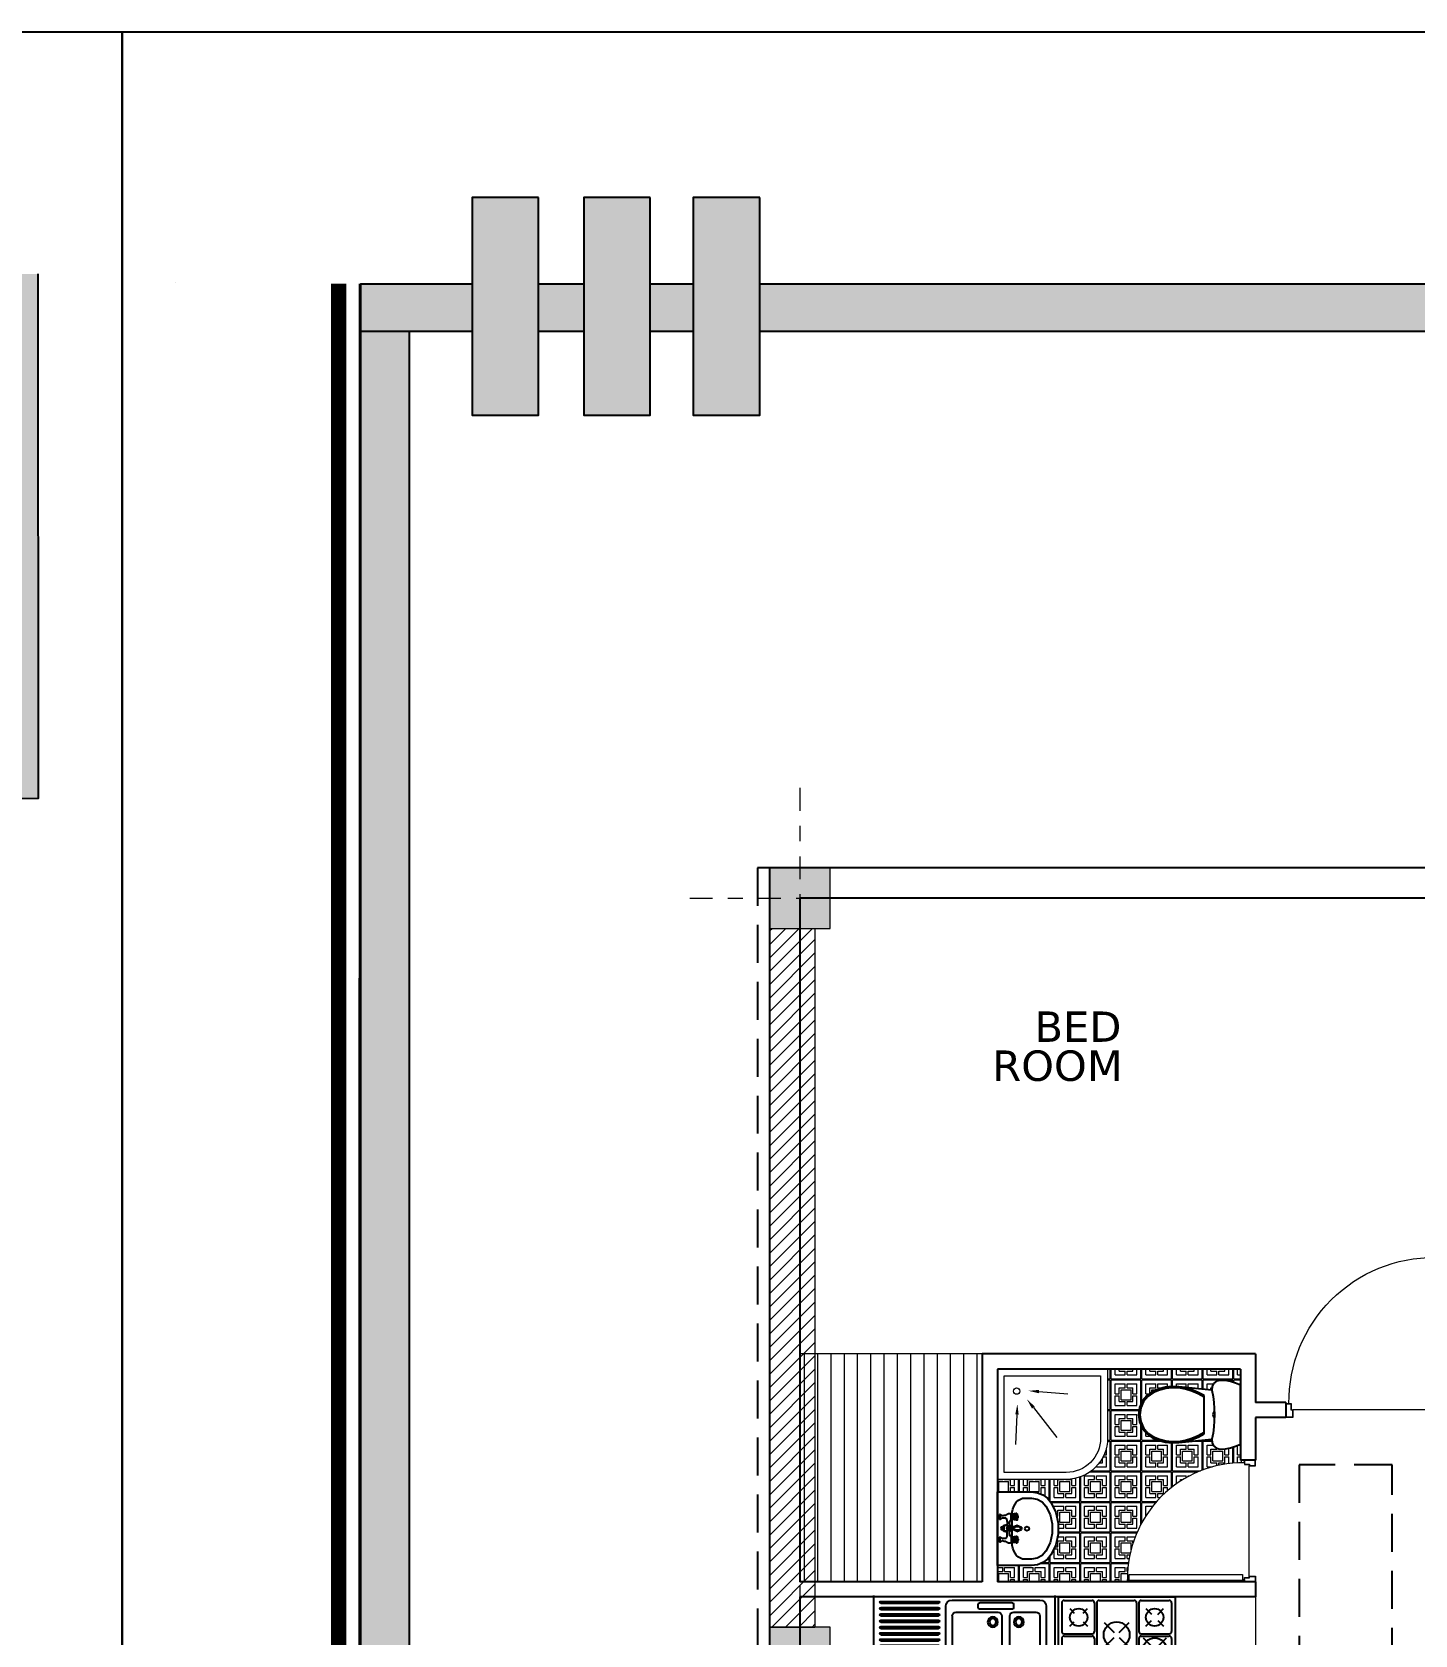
# Model space of a CAD drawing. Header units: inches. Extents: x 70 to 1974, y -315 to 363.
# Drawn here: x 130.43 to 139.54, y -37.55 to -26.99 of the extents above; entities that cross this region are included whole.
import ezdxf

# ---------------------------------------------------------------- set-up
doc = ezdxf.new("R2010")
doc.units = ezdxf.units.IN
doc.header["$MEASUREMENT"] = 0
doc.linetypes.add('DASHDOT', pattern=[1, 0.5, -0.25, 0, -0.25])
doc.linetypes.add('HIDDEN', pattern=[0.375, 0.25, -0.125])
for name, color, linetype, lineweight in [('1', 19, 'Continuous', 5), ('3', 244, 'Continuous', 20), ('hidden line', 252, 'Continuous', 5), ('LAYER1', 8, 'Continuous', 9)]:
    doc.layers.add(name, color=color, linetype=linetype, lineweight=lineweight)
for name, color, linetype in [('7', 7, 'Continuous'), ('fer', 8, 'Continuous'), ('fernesher  01', 8, 'Continuous'), ('Fur', 1, 'Continuous'), ('HID', 5, 'HIDDEN')]:
    doc.layers.add(name, color=color, linetype=linetype)
doc.layers.add('AX', color=7, linetype='Continuous', lineweight=18, true_color=0xb7ad8f)
doc.layers.add('moble', color=7, linetype='Continuous', lineweight=5, true_color=0x32414e)
doc.styles.add('STYLE7', font='verdana.ttf')

# ---------------------------------------------------------------- blocks, each defined once
blk = doc.blocks.new('k1')
at = {"true_color": 0x636466}
h = blk.add_hatch(color=251, dxfattribs=at)
h.dxf.hatch_style = 1
h.paths.add_polyline_path([(-452.922, -162.255), (-456.715, -162.263), (-456.715, -162.263), (-456.784, -162.263), (-457.687, -162.265), (-457.686, -165.719), (-452.921, -165.708)])
h.paths.add_polyline_path([(-457.548, -162.403), (-453.06, -162.393), (-453.059, -165.571), (-457.548, -165.58)], flags=16)
h.paths.add_polyline_path([(-457.167, -163.124), (-453.131, -163.124), (-453.131, -164.315), (-457.167, -164.315)], flags=0)
h.paths.add_polyline_path([(-457.214, -165.015), (-453.439, -165.015), (-453.439, -164.564), (-457.214, -164.564)], flags=0)
h = blk.add_hatch(color=251, dxfattribs=at)
h.dxf.hatch_style = 1
h.paths.add_polyline_path([(-479.763, -162.319), (-480.495, -162.319), (-480.495, -162.634), (-479.763, -162.634)])
h.paths.add_polyline_path([(-479.027, -162.319), (-479.326, -162.319), (-479.326, -162.634), (-479.027, -162.634)])
h.paths.add_polyline_path([(-478.307, -162.319), (-478.59, -162.319), (-478.59, -162.634), (-478.307, -162.634)])
h = blk.add_hatch(color=251, dxfattribs=at)
h.dxf.hatch_style = 1
h.paths.add_polyline_path([(-480.494, -162.334), (-480.494, -163.026), (-480.494, -198.947), (-480.18, -198.947), (-480.18, -162.334)])
h = blk.add_hatch(color=251, dxfattribs=at)
h.dxf.hatch_style = 1
h.paths.add_polyline_path([(-462.468, -162.319), (-463.16, -162.319), (-477.869, -162.319), (-477.869, -162.634), (-462.468, -162.633)])
at = {"layer": '3'}
h = blk.add_hatch(color=256, dxfattribs=at)
h.dxf.hatch_style = 1
h.paths.add_polyline_path([(-479.326, -161.751), (-479.763, -161.751), (-479.763, -163.185), (-479.326, -163.185)])
h.paths.add_polyline_path([(-478.59, -161.751), (-479.027, -161.751), (-479.027, -163.185), (-478.59, -163.185)])
h.paths.add_polyline_path([(-477.869, -161.751), (-478.307, -161.751), (-478.307, -163.185), (-477.869, -163.185)])
for p, q in [((-481.719, -162.312), (-481.719, -162.312)), ((-480.178, -162.634), (-480.178, -198.949))]:
    blk.add_line(p, q)
for points in [[(-452.366, -202.667), (-482.066, -202.667), (-482.066, -160.662), (-452.366, -160.662)], [(-482.066, -160.662), (-452.366, -160.662), (-452.366, -202.667), (-482.066, -202.667)], [(-479.326, -161.751), (-479.763, -161.751), (-479.763, -163.185), (-479.326, -163.185)], [(-478.59, -161.751), (-479.027, -161.751), (-479.027, -163.185), (-478.59, -163.185)], [(-477.869, -161.751), (-478.307, -161.751), (-478.307, -163.185), (-477.869, -163.185)]]:
    blk.add_lwpolyline(points, close=True)
at = {"color": 7}
blk.add_lwpolyline([(-452.922, -162.255), (-452.921, -165.708), (-454.066, -165.711)], dxfattribs=at)
for points in [[(-479.763, -162.634), (-480.495, -162.634), (-480.495, -162.319), (-479.763, -162.319)], [(-480.178, -162.634), (-480.178, -198.949), (-480.495, -198.949), (-480.495, -162.319), (-480.178, -162.319)], [(-479.326, -162.319), (-479.027, -162.319)], [(-478.59, -162.319), (-478.307, -162.319)], [(-477.869, -162.319), (-462.606, -162.319)], [(-479.027, -162.634), (-479.326, -162.634)], [(-478.307, -162.634), (-478.59, -162.634)], [(-462.557, -162.634), (-477.869, -162.634)]]:
    blk.add_lwpolyline(points)
at = {"layer": '3'}
blk.add_line((-480.669, -162.319), (-480.669, -162.922), dxfattribs=at)
at = {"layer": '3', "const_width": 0.1}
for points in [[(-480.641, -192.137), (-480.641, -162.319)], [(-480.641, -198.946), (-480.641, -162.319)]]:
    blk.add_lwpolyline(points, dxfattribs=at)
at = {"layer": '7', "lineweight": 30}
blk.add_line((-480.506, -198.946), (-480.503, -162.319), dxfattribs=at)
blk = doc.blocks.new('DR100K')
at = {"color": 0}
blk.add_line((-0.046, -0.052), (-0.954, -0.052), dxfattribs=at)
at = {"color": 0, "linetype": 'Continuous'}
for p, q in [((-0.019, -0.107), (-0.019, -0.092)), ((-0.019, -0.092), (-0.011, -0.092)), ((-0.011, -0.092), (-0.011, -0.573)), ((-0.059, -0.573), (-0.059, -0.107)), ((-0.059, -0.107), (-0.02, -0.107)), ((-0.059, -1.039), (-0.059, -0.573)), ((-0.011, -0.573), (-0.011, -1.054)), ((-0.02, -1.039), (-0.059, -1.039)), ((-0.019, -1.054), (-0.019, -1.039)), ((-0.011, -1.054), (-0.019, -1.054))]:
    blk.add_line(p, q, dxfattribs=at)
for points in [[(-0.954, -0.052), (-0.954, 0), (-1, 0), (-1, -0.092), (-0.966, -0.092), (-0.966, -0.052)], [(-0.046, -0.052), (-0.046, 0), (0, 0), (0, -0.092), (-0.034, -0.092), (-0.034, -0.052)], [(-0.956, -0.051), (-0.956, -0.002), (-0.998, -0.002), (-0.998, -0.09), (-0.968, -0.09), (-0.968, -0.051)], [(-0.044, -0.051), (-0.044, -0.002), (-0.002, -0.002), (-0.002, -0.09), (-0.032, -0.09), (-0.032, -0.051)]]:
    blk.add_lwpolyline(points, close=True, dxfattribs=at)
blk.add_arc((-0.029, -0.103), 0.951, 179.3821, 270.6161, dxfattribs=at)
blk = doc.blocks.new('PL_WC_1_UT')
at = {"layer": 'fer', "linetype": 'ByBlock'}
for p, q in [((-0.228, 0.645), (-0.245, 0.608)), ((0.228, 0.645), (-0.228, 0.645)), ((0.245, 0.608), (0.228, 0.645)), ((-0.264, 0.529), (-0.266, 0.488)), ((-0.256, 0.569), (-0.264, 0.529)), ((-0.245, 0.608), (-0.256, 0.569)), ((0.256, 0.569), (0.245, 0.608)), ((0.264, 0.529), (0.256, 0.569)), ((0.266, 0.488), (0.264, 0.529)), ((-0.266, 0.488), (-0.26, 0.46)), ((-0.26, 0.46), (-0.242, 0.438)), ((-0.242, 0.438), (-0.217, 0.426)), ((-0.217, 0.426), (-0.189, 0.425)), ((-0.189, 0.425), (-0.216, 0.168)), ((0.189, 0.425), (0.217, 0.426)), ((0.216, 0.168), (0.189, 0.425)), ((0.217, 0.426), (0.242, 0.438)), ((0.242, 0.438), (0.26, 0.46)), ((0.26, 0.46), (0.266, 0.488)), ((-0.216, 0.168), (-0.218, 0.117)), ((0.218, 0.117), (0.216, 0.168)), ((-0.218, 0.117), (-0.213, 0.066)), ((-0.213, 0.066), (-0.2, 0.016)), ((-0.2, 0.016), (-0.181, -0.032)), ((0.181, -0.032), (0.2, 0.016)), ((0.2, 0.016), (0.213, 0.066)), ((0.213, 0.066), (0.218, 0.117)), ((-0.181, -0.032), (-0.149, -0.078)), ((-0.149, -0.078), (-0.106, -0.113)), ((-0.106, -0.113), (-0.055, -0.136)), ((0.055, -0.136), (0.106, -0.113)), ((0.106, -0.113), (0.149, -0.078)), ((0.149, -0.078), (0.181, -0.032)), ((-0.055, -0.136), (0, -0.144)), ((0, -0.144), (0.055, -0.136))]:
    blk.add_line(p, q, dxfattribs=at)
at = {"layer": 'fer', "color": 0, "linetype": 'ByBlock'}
for p, q in [((-0.189, 0.425), (-0.142, 0.433)), ((-0.142, 0.433), (-0.095, 0.439)), ((-0.095, 0.439), (-0.048, 0.443)), ((-0.048, 0.443), (0, 0.444)), ((-0.024, 0.443), (-0.022, 0.44)), ((-0.022, 0.44), (-0.012, 0.433)), ((-0.012, 0.433), (0, 0.431)), ((-0.003, 0.444), (0, 0.443)), ((0, 0.443), (0.003, 0.444)), ((0, 0.444), (0.048, 0.443)), ((0, 0.431), (0.012, 0.433)), ((0.012, 0.433), (0.022, 0.44)), ((0.022, 0.44), (0.024, 0.443)), ((0.048, 0.443), (0.095, 0.439)), ((0.095, 0.439), (0.142, 0.433)), ((0.142, 0.433), (0.189, 0.425)), ((-0.193, 0.271), (-0.208, 0.22)), ((-0.183, 0.27), (-0.198, 0.219)), ((-0.173, 0.319), (-0.193, 0.271)), ((-0.162, 0.319), (-0.183, 0.27)), ((-0.148, 0.365), (-0.173, 0.319)), ((-0.136, 0.365), (-0.162, 0.319)), ((0.148, 0.365), (-0.148, 0.365)), ((0.162, 0.319), (0.136, 0.365)), ((0.173, 0.319), (0.148, 0.365)), ((0.183, 0.27), (0.162, 0.319)), ((0.193, 0.271), (0.173, 0.319)), ((0.198, 0.219), (0.183, 0.27)), ((0.208, 0.22), (0.193, 0.271)), ((-0.208, 0.22), (-0.216, 0.168)), ((-0.207, 0.167), (-0.209, 0.117)), ((-0.198, 0.219), (-0.207, 0.167)), ((0.207, 0.167), (0.198, 0.219)), ((0.209, 0.117), (0.207, 0.167)), ((0.216, 0.168), (0.208, 0.22)), ((-0.209, 0.117), (-0.203, 0.067)), ((-0.203, 0.067), (-0.191, 0.019)), ((-0.191, 0.019), (-0.172, -0.027)), ((0.172, -0.027), (0.191, 0.019)), ((0.191, 0.019), (0.203, 0.067)), ((0.203, 0.067), (0.209, 0.117)), ((-0.172, -0.027), (-0.142, -0.071)), ((-0.142, -0.071), (-0.101, -0.105)), ((-0.101, -0.105), (-0.053, -0.127)), ((0.053, -0.127), (0.101, -0.105)), ((0.101, -0.105), (0.142, -0.071)), ((0.142, -0.071), (0.172, -0.027)), ((-0.053, -0.127), (0, -0.134)), ((0, -0.134), (0.053, -0.127))]:
    blk.add_line(p, q, dxfattribs=at)
blk = doc.blocks.new('Bath4')
for p, q in [((-0.652, -0.526), (-0.638, -0.336)), ((-0.547, -0.563), (-0.349, -0.408)), ((-0.502, -0.671), (-0.304, -0.68))]:
    blk.add_line(p, q)
for points in [[(-0.074, -0.8), (-0.8, -0.8), (-0.8, -0.074), (-0.346, -0.074, -0.414214), (-0.074, -0.346)], [(-0.12, -0.755), (-0.755, -0.755), (-0.755, -0.12), (-0.346, -0.12, -0.414214), (-0.12, -0.346)]]:
    blk.add_lwpolyline(points, format="xyb", close=True)
blk.add_circle((-0.655, -0.673), 0.0207)
for points in [[(-0.663, -0.526), (-0.641, -0.527), (-0.657, -0.594)], [(-0.554, -0.554), (-0.54, -0.572), (-0.601, -0.605)], [(-0.501, -0.66), (-0.502, -0.682), (-0.57, -0.668)]]:
    blk.add_solid(points)
blk = doc.blocks.new('DASTSHO')
at = {"layer": 'fer', "linetype": 'Continuous'}
h = blk.add_hatch(dxfattribs=at)
h.set_pattern_fill('EMPTY_FILL', color=256, scale=1000000.0, style=0)
h.set_pattern_definition([(0, (1000000, 1000000), (0, 1000000), [1e-05, -1000000])])
h.paths.add_polyline_path([(-0.3, 0), (-0.3, -0.28), (-0.297, -0.312), (-0.289, -0.342), (-0.276, -0.371), (-0.259, -0.398), (-0.237, -0.421), (-0.211, -0.44), (-0.145, -0.473), (-0.074, -0.493), (0, -0.5), (0.074, -0.493), (0.145, -0.473), (0.211, -0.44), (0.237, -0.421), (0.259, -0.398), (0.276, -0.371), (0.289, -0.342), (0.297, -0.312), (0.3, -0.28), (0.3, 0)], flags=0)
at = {"layer": 'fer', "linetype": 'ByBlock'}
for p, q in [((-0.3, 0), (-0.3, -0.28)), ((-0.27, 0), (-0.3, 0)), ((0.27, 0), (-0.27, 0)), ((0.3, 0), (0.27, 0)), ((0.3, -0.28), (0.3, 0)), ((-0.159, -0.127), (-0.181, -0.134)), ((-0.136, -0.122), (-0.159, -0.127)), ((-0.112, -0.12), (-0.136, -0.122)), ((-0.014, -0.12), (-0.112, -0.12)), ((0.112, -0.12), (0.008, -0.12)), ((0.136, -0.122), (0.112, -0.12)), ((0.159, -0.127), (0.136, -0.122)), ((0.181, -0.134), (0.159, -0.127)), ((-0.248, -0.206), (-0.25, -0.224)), ((-0.25, -0.224), (-0.25, -0.28)), ((-0.242, -0.189), (-0.248, -0.206)), ((-0.232, -0.172), (-0.242, -0.189)), ((-0.218, -0.157), (-0.232, -0.172)), ((-0.201, -0.145), (-0.218, -0.157)), ((-0.181, -0.134), (-0.201, -0.145)), ((0.201, -0.145), (0.181, -0.134)), ((0.218, -0.157), (0.201, -0.145)), ((0.232, -0.172), (0.218, -0.157)), ((0.242, -0.189), (0.232, -0.172)), ((0.248, -0.206), (0.242, -0.189)), ((0.25, -0.224), (0.248, -0.206)), ((0.25, -0.28), (0.25, -0.224))]:
    blk.add_line(p, q, dxfattribs=at)
at = {"layer": 'fer'}
for p, q in [((-0.124, -0.104), (-0.118, -0.113)), ((-0.123, -0.153), (-0.118, -0.121)), ((-0.12, -0.153), (-0.116, -0.121)), ((-0.115, -0.121), (-0.119, -0.153)), ((-0.118, -0.121), (-0.118, -0.113)), ((-0.074, -0.113), (-0.118, -0.113)), ((-0.118, -0.153), (-0.114, -0.121)), ((-0.074, -0.121), (-0.118, -0.121)), ((-0.116, -0.018), (-0.076, -0.018)), ((-0.116, -0.023), (-0.116, -0.018)), ((-0.116, -0.023), (-0.076, -0.023)), ((-0.116, -0.023), (-0.106, -0.038)), ((-0.113, -0.121), (-0.116, -0.153)), ((-0.115, -0.153), (-0.112, -0.121)), ((-0.114, -0.153), (-0.11, -0.121)), ((-0.108, -0.153), (-0.106, -0.121)), ((-0.106, -0.047), (-0.106, -0.038)), ((-0.106, -0.153), (-0.104, -0.121)), ((-0.102, -0.121), (-0.103, -0.153)), ((-0.098, -0.153), (-0.098, -0.121)), ((-0.096, -0.164), (-0.096, -0.121)), ((-0.094, -0.153), (-0.094, -0.121)), ((-0.09, -0.121), (-0.089, -0.153)), ((-0.087, -0.153), (-0.088, -0.121)), ((-0.076, -0.023), (-0.086, -0.038)), ((-0.086, -0.071), (-0.086, -0.038)), ((-0.084, -0.153), (-0.086, -0.121)), ((-0.079, -0.153), (-0.082, -0.121)), ((-0.077, -0.153), (-0.08, -0.121)), ((-0.079, -0.121), (-0.076, -0.153)), ((-0.074, -0.153), (-0.078, -0.121)), ((-0.077, -0.121), (-0.073, -0.153)), ((-0.076, -0.023), (-0.076, -0.018)), ((-0.072, -0.153), (-0.076, -0.121)), ((-0.073, -0.111), (-0.074, -0.113)), ((-0.074, -0.121), (-0.074, -0.113)), ((-0.069, -0.153), (-0.074, -0.121)), ((-0.061, -0.104), (-0.066, -0.106)), ((-0.057, -0.079), (-0.023, -0.079)), ((-0.04, -0.099), (-0.018, -0.099)), ((-0.014, -0.118), (-0.026, -0.066)), ((-0.016, -0.054), (0.01, -0.054)), ((-0.012, -0.14), (-0.012, -0.083)), ((0.005, -0.14), (0.005, -0.083)), ((0.008, -0.118), (0.02, -0.066)), ((0.034, -0.099), (0.012, -0.099)), ((0.051, -0.079), (0.017, -0.079)), ((0.055, -0.104), (0.06, -0.106)), ((0.063, -0.153), (0.068, -0.121)), ((0.066, -0.153), (0.07, -0.121)), ((0.067, -0.111), (0.068, -0.113)), ((0.071, -0.121), (0.067, -0.153)), ((0.068, -0.113), (0.112, -0.113)), ((0.068, -0.121), (0.068, -0.113)), ((0.068, -0.121), (0.112, -0.121)), ((0.068, -0.153), (0.072, -0.121)), ((0.073, -0.121), (0.069, -0.153)), ((0.07, -0.023), (0.07, -0.018)), ((0.11, -0.018), (0.07, -0.018)), ((0.07, -0.023), (0.08, -0.038)), ((0.11, -0.023), (0.07, -0.023)), ((0.071, -0.153), (0.074, -0.121)), ((0.072, -0.153), (0.075, -0.121)), ((0.077, -0.153), (0.079, -0.121)), ((0.08, -0.071), (0.08, -0.038)), ((0.08, -0.153), (0.082, -0.121)), ((0.084, -0.121), (0.083, -0.153)), ((0.088, -0.153), (0.088, -0.121)), ((0.09, -0.164), (0.09, -0.121)), ((0.092, -0.153), (0.092, -0.121)), ((0.095, -0.121), (0.096, -0.153)), ((0.099, -0.153), (0.098, -0.121)), ((0.11, -0.023), (0.1, -0.038)), ((0.1, -0.047), (0.1, -0.038)), ((0.102, -0.153), (0.1, -0.121)), ((0.107, -0.153), (0.104, -0.121)), ((0.109, -0.153), (0.105, -0.121)), ((0.106, -0.121), (0.11, -0.153)), ((0.112, -0.153), (0.108, -0.121)), ((0.108, -0.121), (0.113, -0.153)), ((0.11, -0.023), (0.11, -0.018)), ((0.114, -0.153), (0.11, -0.121)), ((0.117, -0.104), (0.112, -0.113)), ((0.112, -0.121), (0.112, -0.113)), ((0.116, -0.153), (0.112, -0.121)), ((-0.123, -0.16), (-0.123, -0.153)), ((-0.123, -0.16), (-0.123, -0.153)), ((-0.12, -0.16), (-0.12, -0.153)), ((-0.119, -0.16), (-0.119, -0.153)), ((-0.073, -0.164), (-0.119, -0.164)), ((-0.118, -0.16), (-0.118, -0.153)), ((-0.116, -0.16), (-0.116, -0.153)), ((-0.115, -0.16), (-0.115, -0.153)), ((-0.114, -0.16), (-0.114, -0.153)), ((-0.108, -0.164), (-0.108, -0.153)), ((-0.106, -0.164), (-0.106, -0.153)), ((-0.105, -0.165), (-0.105, -0.164)), ((-0.103, -0.164), (-0.103, -0.153)), ((-0.091, -0.169), (-0.101, -0.169)), ((-0.098, -0.164), (-0.098, -0.153)), ((-0.098, -0.164), (-0.098, -0.153)), ((-0.094, -0.164), (-0.094, -0.153)), ((-0.089, -0.164), (-0.089, -0.153)), ((-0.087, -0.164), (-0.087, -0.153)), ((-0.087, -0.165), (-0.087, -0.164)), ((-0.084, -0.164), (-0.084, -0.153)), ((-0.079, -0.16), (-0.079, -0.153)), ((-0.077, -0.16), (-0.077, -0.153)), ((-0.076, -0.16), (-0.076, -0.153)), ((-0.074, -0.16), (-0.074, -0.153)), ((-0.073, -0.16), (-0.073, -0.153)), ((-0.072, -0.16), (-0.072, -0.153)), ((-0.069, -0.16), (-0.069, -0.153)), ((-0.069, -0.16), (-0.069, -0.153)), ((-0.028, -0.16), (-0.013, -0.196)), ((-0.013, -0.196), (0.007, -0.196)), ((0.022, -0.16), (0.007, -0.196)), ((0.063, -0.16), (0.063, -0.153)), ((0.063, -0.16), (0.063, -0.153)), ((0.066, -0.16), (0.066, -0.153)), ((0.067, -0.16), (0.067, -0.153)), ((0.067, -0.164), (0.113, -0.164)), ((0.068, -0.16), (0.068, -0.153)), ((0.069, -0.16), (0.069, -0.153)), ((0.071, -0.16), (0.071, -0.153)), ((0.072, -0.16), (0.072, -0.153)), ((0.077, -0.164), (0.077, -0.153)), ((0.08, -0.164), (0.08, -0.153)), ((0.081, -0.165), (0.081, -0.164)), ((0.083, -0.164), (0.083, -0.153)), ((0.085, -0.169), (0.095, -0.169)), ((0.088, -0.164), (0.088, -0.153)), ((0.092, -0.164), (0.092, -0.153)), ((0.092, -0.164), (0.092, -0.153)), ((0.096, -0.164), (0.096, -0.153)), ((0.099, -0.164), (0.099, -0.153)), ((0.099, -0.165), (0.099, -0.164)), ((0.102, -0.164), (0.102, -0.153)), ((0.107, -0.16), (0.107, -0.153)), ((0.109, -0.16), (0.109, -0.153)), ((0.11, -0.16), (0.11, -0.153)), ((0.112, -0.16), (0.112, -0.153)), ((0.113, -0.16), (0.113, -0.153)), ((0.114, -0.16), (0.114, -0.153)), ((0.116, -0.16), (0.116, -0.153)), ((0.117, -0.16), (0.117, -0.153))]:
    blk.add_line(p, q, dxfattribs=at)
at = {"layer": 'fer', "linetype": 'ByBlock'}
blk.add_lwpolyline([(0, -0.224), (-0.012, -0.229), (-0.018, -0.241), (-0.012, -0.254), (0, -0.259), (0.012, -0.254), (0.018, -0.241), (0.012, -0.229)], close=True, dxfattribs=at)
blk.add_lwpolyline([(0, -0.224), (-0.012, -0.229), (-0.018, -0.241), (-0.012, -0.254), (0, -0.259), (0.012, -0.254), (0.018, -0.241), (0.012, -0.229)], close=True, dxfattribs=at)
for points in [[(-0.3, -0.28), (-0.294, -0.327), (-0.276, -0.371), (-0.248, -0.41), (-0.211, -0.44)], [(-0.25, -0.28), (-0.242, -0.326), (-0.22, -0.366), (-0.185, -0.397)], [(0.185, -0.397), (0.22, -0.366), (0.242, -0.326), (0.25, -0.28)], [(0.211, -0.44), (0.248, -0.41), (0.276, -0.371), (0.294, -0.327), (0.3, -0.28)], [(-0.211, -0.44), (-0.131, -0.478), (-0.044, -0.498), (0.044, -0.498), (0.131, -0.478), (0.211, -0.44)], [(-0.185, -0.397), (-0.115, -0.431), (-0.039, -0.448), (0.039, -0.448), (0.115, -0.431), (0.185, -0.397)]]:
    blk.add_lwpolyline(points, dxfattribs=at)
at = {"layer": 'fer'}
for centre, radius in [((-0.003, -0.041), 0.0131), ((-0.003, -0.083), 0.00838), ((-0.003, -0.041), 0.00814), ((-0.003, -0.083), 0.00638)]:
    blk.add_circle(centre, radius, dxfattribs=at)
for centre, radius, start, end in [((-0.096, -0.097), 0.0282, 140.0876, 192.9962), ((-0.156, -0.047), 0.05, 320.0876, 0), ((-0.096, -0.097), 0.0282, 60.122, 69.2491), ((-0.057, -0.029), 0.05, 240.122, 270), ((-0.04, -0.149), 0.05, 90, 130.3983), ((-0.003, -0.068), 0.0279, 117.5903, 204.3145), ((-0.003, -0.091), 0.0279, 196.9433, 246.1873), ((-0.068, -0.123), 0.0542, 317.6979, 11.2911), ((-0.016, -0.064), 0.01, 90, 186.4645), ((0.062, -0.123), 0.0542, 168.7089, 222.3021), ((-0.003, -0.091), 0.0279, 293.8127, 343.0567), ((-0.003, -0.068), 0.0279, 335.6855, 62.4097), ((0.01, -0.064), 0.01, 353.5355, 90), ((0.034, -0.149), 0.05, 49.6017, 90), ((0.051, -0.029), 0.05, 270, 299.878), ((0.09, -0.097), 0.0282, 110.7509, 119.878), ((0.15, -0.047), 0.05, 180, 219.9124), ((0.09, -0.097), 0.0282, 347.0038, 39.9124), ((-0.119, -0.16), 0.004, 180, 270), ((-0.119, -0.16), 0.004, 180, 270), ((-0.116, -0.16), 0.004, 180, 270), ((-0.115, -0.16), 0.004, 180, 270), ((-0.114, -0.16), 0.004, 180, 270), ((-0.112, -0.16), 0.004, 180, 270), ((-0.111, -0.16), 0.004, 180, 270), ((-0.11, -0.16), 0.004, 180, 270), ((-0.101, -0.165), 0.004, 180, 270), ((-0.091, -0.165), 0.004, 270, 0), ((-0.083, -0.16), 0.004, 270, 0), ((-0.081, -0.16), 0.004, 270, 0), ((-0.08, -0.16), 0.004, 270, 0), ((-0.078, -0.16), 0.004, 270, 0), ((-0.077, -0.16), 0.004, 270, 0), ((-0.076, -0.16), 0.004, 270, 0), ((-0.073, -0.16), 0.004, 270, 0), ((-0.073, -0.16), 0.004, 270, 0), ((0.025, -0.161), 0.0425, 149.7923, 221.2189), ((-0.003, -0.186), 0.005, 221.2189, 318.7811), ((-0.031, -0.161), 0.0425, 318.7811, 30.2077), ((0.067, -0.16), 0.004, 180, 270), ((0.067, -0.16), 0.004, 180, 270), ((0.07, -0.16), 0.004, 180, 270), ((0.071, -0.16), 0.004, 180, 270), ((0.072, -0.16), 0.004, 180, 270), ((0.073, -0.16), 0.004, 180, 270), ((0.075, -0.16), 0.004, 180, 270), ((0.076, -0.16), 0.004, 180, 270), ((0.085, -0.165), 0.004, 180, 270), ((0.095, -0.165), 0.004, 270, 0), ((0.103, -0.16), 0.004, 270, 0), ((0.105, -0.16), 0.004, 270, 0), ((0.106, -0.16), 0.004, 270, 0), ((0.108, -0.16), 0.004, 270, 0), ((0.109, -0.16), 0.004, 270, 0), ((0.11, -0.16), 0.004, 270, 0), ((0.112, -0.16), 0.004, 270, 0), ((0.113, -0.16), 0.004, 270, 0)]:
    blk.add_arc(centre, radius, start, end, dxfattribs=at)
blk = doc.blocks.new('eg')
at = {"layer": 'Fur', "color": 252}
for p, q in [((0, 0.5), (0, 0)), ((0.058, 0.427), (0.058, 0.073)), ((0.683, 0.469), (0.1, 0.469)), ((0.275, 0.44), (0.275, 0.42)), ((0.497, 0.452), (0.287, 0.452)), ((0.509, 0.42), (0.509, 0.44)), ((0.725, 0.073), (0.725, 0.427)), ((1.156, 0.46), (0.773, 0.46)), ((1.156, 0.448), (0.773, 0.448)), ((1.204, 0.5), (1.204, 0)), ((0.1, 0.363), (0.1, 0.1)), ((0.274, 0.389), (0.126, 0.389)), ((0.287, 0.408), (0.497, 0.408)), ((0.299, 0.1), (0.299, 0.363)), ((0.353, 0.363), (0.353, 0.1)), ((0.656, 0.389), (0.379, 0.389)), ((0.681, 0.1), (0.681, 0.363)), ((1.156, 0.419), (0.773, 0.419)), ((1.156, 0.406), (0.773, 0.406)), ((1.156, 0.377), (0.773, 0.377)), ((1.156, 0.364), (0.773, 0.364)), ((1.156, 0.335), (0.773, 0.335)), ((1.156, 0.323), (0.773, 0.323)), ((1.156, 0.294), (0.773, 0.294)), ((1.156, 0.281), (0.773, 0.281)), ((1.156, 0.252), (0.773, 0.252)), ((1.156, 0.239), (0.773, 0.239)), ((1.156, 0.21), (0.773, 0.21)), ((1.156, 0.198), (0.773, 0.198)), ((1.156, 0.169), (0.773, 0.169)), ((1.156, 0.156), (0.773, 0.156)), ((1.156, 0.127), (0.773, 0.127)), ((1.156, 0.114), (0.773, 0.114)), ((0.1, 0.031), (0.683, 0.031)), ((0.126, 0.075), (0.274, 0.075)), ((0.379, 0.075), (0.656, 0.075)), ((1.156, 0.085), (0.773, 0.085)), ((1.156, 0.073), (0.773, 0.073)), ((1.156, 0.044), (0.773, 0.044)), ((1.156, 0.031), (0.773, 0.031))]:
    blk.add_line(p, q, dxfattribs=at)
for centre, radius in [((0.24, 0.323), 0.034), ((0.24, 0.323), 0.0223), ((0.413, 0.323), 0.034), ((0.413, 0.323), 0.0223)]:
    blk.add_circle(centre, radius, dxfattribs=at)
for centre, radius, start, end in [((0.1, 0.427), 0.0418, 90, 180), ((0.287, 0.44), 0.0124, 90, 180), ((0.497, 0.44), 0.0124, 0, 90), ((0.683, 0.427), 0.0418, 0, 90), ((0.773, 0.454), 0.00625, 90, 270), ((1.156, 0.454), 0.00625, 270, 90), ((0.126, 0.363), 0.0257, 90, 180), ((0.274, 0.363), 0.0257, 0, 90), ((0.287, 0.42), 0.0124, 180, 270), ((0.379, 0.363), 0.0257, 90, 180), ((0.497, 0.42), 0.0124, 270, 0), ((0.656, 0.363), 0.0257, 0, 90), ((0.773, 0.412), 0.00625, 90, 270), ((0.773, 0.371), 0.00625, 90, 270), ((0.773, 0.329), 0.00625, 90, 270), ((1.156, 0.412), 0.00625, 270, 90), ((1.156, 0.371), 0.00625, 270, 90), ((1.156, 0.329), 0.00625, 270, 90), ((0.773, 0.287), 0.00625, 90, 270), ((0.773, 0.246), 0.00625, 90, 270), ((1.156, 0.287), 0.00625, 270, 90), ((1.156, 0.246), 0.00625, 270, 90), ((0.773, 0.204), 0.00625, 90, 270), ((0.773, 0.162), 0.00625, 90, 270), ((0.773, 0.121), 0.00625, 90, 270), ((1.156, 0.204), 0.00625, 270, 90), ((1.156, 0.162), 0.00625, 270, 90), ((1.156, 0.121), 0.00625, 270, 90), ((0.1, 0.073), 0.0418, 180, 270), ((0.126, 0.1), 0.0257, 180, 270), ((0.274, 0.1), 0.0257, 270, 0), ((0.379, 0.1), 0.0257, 180, 270), ((0.656, 0.1), 0.0257, 270, 0), ((0.683, 0.073), 0.0418, 270, 360), ((0.773, 0.079), 0.00625, 90, 270), ((0.773, 0.037), 0.00625, 90, 270), ((1.156, 0.079), 0.00625, 270, 90), ((1.156, 0.037), 0.00625, 270, 90)]:
    blk.add_arc(centre, radius, start, end, dxfattribs=at)
blk = doc.blocks.new('GAZ')
at = {"layer": '1'}
h = blk.add_hatch(color=256, dxfattribs=at)
h.paths.add_polyline_path([(-0.853, -0.65), (-0.853, -0.674), (-0.813, -0.674), (-0.813, -0.65)])
h.paths.add_polyline_path([(-0.647, -0.674), (-0.647, -0.65), (-0.687, -0.65), (-0.687, -0.674)])
h.paths.add_polyline_path([(-0.48, -0.674), (-0.48, -0.65), (-0.52, -0.65), (-0.52, -0.674)])
h.paths.add_polyline_path([(-0.313, -0.674), (-0.313, -0.65), (-0.353, -0.65), (-0.353, -0.674)])
h.paths.add_polyline_path([(-0.187, -0.65), (-0.187, -0.674), (-0.147, -0.674), (-0.147, -0.65)])
at = {"layer": 'fer', "linetype": 'Continuous'}
for p, q in [((-1, 0), (0, 0)), ((-1, 0), (-1, -0.65)), ((0, 0), (0, -0.65)), ((-1, -0.65), (0, -0.65))]:
    blk.add_line(p, q, dxfattribs=at)
at = {"layer": 'fernesher  01', "linetype": 'Continuous'}
for p, q in [((-0.97, -0.05), (-0.97, -0.295)), ((-0.95, -0.03), (-0.71, -0.03)), ((-0.9, -0.1), (-0.863, -0.138)), ((-0.788, -0.138), (-0.75, -0.1)), ((-0.69, -0.05), (-0.69, -0.295)), ((-0.67, -0.05), (-0.67, -0.6)), ((-0.65, -0.03), (-0.35, -0.03)), ((-0.33, -0.05), (-0.33, -0.6)), ((-0.31, -0.05), (-0.31, -0.295)), ((-0.29, -0.03), (-0.05, -0.03)), ((-0.25, -0.1), (-0.202, -0.148)), ((-0.149, -0.149), (-0.1, -0.1)), ((-0.03, -0.05), (-0.03, -0.295)), ((-0.9, -0.25), (-0.863, -0.213)), ((-0.788, -0.213), (-0.75, -0.25)), ((-0.606, -0.219), (-0.521, -0.304)), ((-0.479, -0.304), (-0.394, -0.219)), ((-0.25, -0.25), (-0.202, -0.202)), ((-0.149, -0.201), (-0.1, -0.25)), ((-0.97, -0.355), (-0.97, -0.6)), ((-0.95, -0.315), (-0.71, -0.315)), ((-0.95, -0.335), (-0.71, -0.335)), ((-0.69, -0.355), (-0.69, -0.6)), ((-0.606, -0.431), (-0.521, -0.346)), ((-0.479, -0.346), (-0.394, -0.431)), ((-0.31, -0.355), (-0.31, -0.6)), ((-0.29, -0.315), (-0.05, -0.315)), ((-0.29, -0.335), (-0.05, -0.335)), ((-0.274, -0.35), (-0.209, -0.415)), ((-0.138, -0.415), (-0.074, -0.35)), ((-0.03, -0.355), (-0.03, -0.6)), ((-0.887, -0.447), (-0.851, -0.481)), ((-0.887, -0.548), (-0.851, -0.514)), ((-0.816, -0.481), (-0.78, -0.447)), ((-0.816, -0.514), (-0.78, -0.548)), ((-0.274, -0.55), (-0.209, -0.485)), ((-0.138, -0.485), (-0.074, -0.55)), ((-0.95, -0.62), (-0.71, -0.62)), ((-0.853, -0.674), (-0.853, -0.65)), ((-0.853, -0.674), (-0.853, -0.65)), ((-0.853, -0.674), (-0.853, -0.65)), ((-0.853, -0.674), (-0.813, -0.674)), ((-0.813, -0.674), (-0.813, -0.65)), ((-0.687, -0.674), (-0.687, -0.65)), ((-0.687, -0.674), (-0.647, -0.674)), ((-0.65, -0.62), (-0.35, -0.62)), ((-0.647, -0.674), (-0.647, -0.65)), ((-0.52, -0.674), (-0.52, -0.65)), ((-0.52, -0.674), (-0.48, -0.674)), ((-0.48, -0.674), (-0.48, -0.65)), ((-0.353, -0.674), (-0.353, -0.65)), ((-0.353, -0.674), (-0.313, -0.674)), ((-0.313, -0.674), (-0.313, -0.65)), ((-0.29, -0.62), (-0.05, -0.62)), ((-0.187, -0.674), (-0.187, -0.65)), ((-0.187, -0.674), (-0.147, -0.674)), ((-0.147, -0.674), (-0.147, -0.65))]:
    blk.add_line(p, q, dxfattribs=at)
for points in [[(-0.851, -0.48), (-0.851, -0.481)], [(-0.851, -0.514), (-0.851, -0.515)], [(-0.816, -0.481), (-0.816, -0.48)], [(-0.816, -0.515), (-0.816, -0.514)]]:
    blk.add_lwpolyline(points, dxfattribs=at)
for centre, radius in [((-0.825, -0.175), 0.075), ((-0.175, -0.175), 0.075), ((-0.5, -0.325), 0.111), ((-0.174, -0.45), 0.1), ((-0.829, -0.5), 0.05)]:
    blk.add_circle(centre, radius, dxfattribs=at)
for centre, start, end in [((-0.95, -0.05), 90, 180), ((-0.71, -0.05), 0, 90), ((-0.65, -0.05), 90, 180), ((-0.35, -0.05), 0, 90), ((-0.29, -0.05), 90, 180), ((-0.05, -0.05), 0, 90), ((-0.95, -0.295), 180, 270), ((-0.95, -0.355), 90, 180), ((-0.71, -0.295), 270, 0), ((-0.71, -0.355), 0, 90), ((-0.29, -0.295), 180, 270), ((-0.29, -0.355), 90, 180), ((-0.05, -0.295), 270, 360), ((-0.05, -0.355), 0, 90), ((-0.95, -0.6), 180, 270), ((-0.71, -0.6), 270, 0), ((-0.65, -0.6), 180, 270), ((-0.35, -0.6), 270, 0), ((-0.29, -0.6), 180, 270), ((-0.05, -0.6), 270, 0)]:
    blk.add_arc(centre, 0.02, start, end, dxfattribs=at)
for p in [(-0.833, -0.674), (-0.687, -0.674), (-0.5, -0.674), (-0.333, -0.674), (-0.167, -0.674)]:
    blk.add_point(p, dxfattribs=at)
blk = doc.blocks.new('s.botoni')
at = {"layer": 'AX'}
h = blk.add_hatch(color=256, dxfattribs=at)
h.paths.add_polyline_path([(19.473, 218.825), (19.473, 219.111), (19.758, 219.111), (19.758, 218.825)])
h.paths.add_polyline_path([(19.758, 218.711), (19.473, 218.711), (19.473, 218.825), (19.758, 218.825)])
h.paths.add_polyline_path([(19.473, 218.711), (19.359, 218.711), (19.359, 218.825), (19.473, 218.825)])
h.paths.add_polyline_path([(19.473, 218.825), (19.359, 218.825), (19.359, 219.111), (19.473, 219.111)])
at = {"layer": 'AX', "linetype": 'DASHDOT', "ltscale": 0.3}
for p, q in [((19.558, 219.636), (19.558, 218.236)), ((18.834, 218.911), (20.234, 218.911))]:
    blk.add_line(p, q, dxfattribs=at)
at = {"layer": 'AX', "linetype": 'Continuous'}
blk.add_lwpolyline([(19.359, 218.711), (19.758, 218.711), (19.758, 219.111), (19.359, 219.111), (19.359, 218.711)], dxfattribs=at)
blk = doc.blocks.new('s13')
at = {"layer": 'AX', "linetype": 'Continuous'}
h = blk.add_hatch(dxfattribs=at)
h.set_pattern_fill('ANSI31', color=256, scale=0.5)
h.paths.add_polyline_path([(113.608, -32.895), (113.309, -32.895), (113.309, -37.496), (113.608, -37.496)])
blk.add_lwpolyline([(113.309, -32.895), (113.608, -32.895), (113.608, -37.496), (113.309, -37.496)], close=True, dxfattribs=at)
for p in [(93.95, -251.606), (93.95, -256.606)]:
    blk.add_blockref('s.botoni', p, dxfattribs=at)

msp = doc.modelspace()

# ---------------------------------------------------------------- hatches: boundary and pattern name
at = {"layer": 'AX', "true_color": 0x7aafdf}
h = msp.add_hatch(dxfattribs=at)
h.set_pattern_fill('AR-TILE03', color=143, scale=0.013, angle=1080, pattern_type=2)
h.set_pattern_definition([(0, (-80.08046, -47.14448), (1e-16, 0.2015), [0.195, -0.0065]), (90, (-80.08046, -47.14448), (-0.2015, 2e-16), [0.195, -0.0065]), (0, (-80.08046, -46.94948), (1e-16, 0.2015), [0.195, -0.0065]), (90, (-79.88546, -47.14448), (-0.2015, 2e-16), [0.195, -0.0065]), (0, (-80.05446, -47.11848), (1e-16, 0.2015), [0.065, -0.013, 0.065, -0.0585]), (90, (-80.05446, -47.11848), (-0.2015, 2e-16), [0.065, -0.013, 0.065, -0.0585]), (0, (-80.05446, -46.97548), (1e-16, 0.2015), [0.065, -0.013, 0.065, -0.0585]), (90, (-79.91146, -47.11848), (-0.2015, 2e-16), [0.065, -0.013, 0.065, -0.0585]), (0, (-80.01546, -47.07948), (1e-16, 0.2015), [0.065, -0.1365]), (90, (-80.01546, -47.07948), (-0.2015, 2e-16), [0.065, -0.1365]), (0, (-80.01546, -47.01448), (1e-16, 0.2015), [0.065, -0.1365]), (90, (-79.95046, -47.07948), (-0.2015, 2e-16), [0.065, -0.1365]), (90, (-79.98946, -47.11848), (-0.2015, 2e-16), [0.026, -0.091, 0.026, -0.0585]), (90, (-79.97646, -47.11848), (-0.2015, 2e-16), [0.026, -0.091, 0.026, -0.0585]), (0, (-80.05446, -47.05348), (1e-16, 0.2015), [0.026, -0.091, 0.026, -0.0585]), (0, (-80.05446, -47.04048), (1e-16, 0.2015), [0.026, -0.091, 0.026, -0.0585]), (0, (-80.02846, -47.09248), (1e-16, 0.2015), [0.039, -0.013, 0.039, -0.1105]), (0, (-80.02846, -47.00148), (1e-16, 0.2015), [0.039, -0.013, 0.039, -0.1105]), (90, (-80.02846, -47.09248), (-0.2015, 2e-16), [0.039, -0.013, 0.039, -0.1105]), (90, (-79.93746, -47.09248), (-0.2015, 2e-16), [0.039, -0.013, 0.039, -0.1105])])
h.paths.add_polyline_path([(138.41573, -36.41098), (138.41573, -36.39559), (138.38958, -36.39559), (138.38958, -36.28962), (138.35784, -36.30345), (138.32471, -36.31346), (138.29062, -36.31952), (138.25607, -36.32155), (138.23268, -36.31629), (138.2138, -36.30151), (138.20308, -36.28007), (138.20257, -36.2561), (137.9844, -36.27948), (137.94079, -36.28104), (137.89741, -36.27643), (137.85511, -36.26573), (137.81474, -36.24916), (137.77557, -36.22241), (137.74522, -36.18595), (137.72604, -36.14257), (137.71947, -36.09559), (137.72604, -36.0486), (137.74522, -36.00522), (137.77557, -35.96876), (137.81474, -35.94201), (137.85511, -35.92544), (137.89741, -35.91474), (137.94079, -35.91013), (137.9844, -35.91169), (138.20257, -35.93507), (138.20308, -35.9111), (138.2138, -35.88966), (138.23268, -35.87488), (138.25607, -35.86962), (138.29062, -35.87165), (138.32471, -35.87771), (138.35784, -35.88772), (138.38958, -35.90155), (138.38958, -35.79559), (137.51534, -35.79559), (137.51534, -36.24919, -0.41421356), (137.24318, -36.52135), (136.78958, -36.52135), (136.78958, -36.60433), (137.01513, -36.60433), (137.05324, -36.60919), (137.08882, -36.62341), (137.11969, -36.6461), (137.14388, -36.67582), (137.17473, -36.74046), (137.19054, -36.81032), (137.19054, -36.88195), (137.17473, -36.95181), (137.14388, -37.01645), (137.11969, -37.04616), (137.08882, -37.06885), (137.05324, -37.08308), (137.01513, -37.08793), (136.78958, -37.08793), (136.78958, -37.19559), (138.41573, -37.19559), (138.41573, -37.18641), (138.0311, -37.18641), (137.64646, -37.18641), (137.64646, -37.18022, -0.42053596)])
at = {"layer": 'hidden line'}
h = msp.add_hatch(dxfattribs=at)
h.set_pattern_fill('ANSI31', color=256, scale=0.7, angle=45)
h.set_pattern_definition([(90, (-80.080465, -47.14448), (-0.0875, 0), [])])
h.paths.add_polyline_path([(135.48958, -37.19559), (136.68958, -37.19559), (136.68958, -35.69559), (135.48958, -35.69559)])

# ---------------------------------------------------------------- linework, layer by layer
for p, q in [((142.27958, -32.49559), (135.20958, -32.49559)), ((135.28958, -32.49559), (135.28958, -48.69559)), ((142.27958, -32.69559), (135.48958, -32.69559)), ((135.48958, -32.69559), (135.48958, -37.19559)), ((136.68958, -35.69559), (136.68958, -37.19559)), ((138.48958, -35.69559), (136.68958, -35.69559)), ((138.48958, -35.69559), (138.48958, -36.01487)), ((136.78958, -35.79559), (136.78958, -37.19559)), ((138.38958, -35.79559), (136.78958, -35.79559)), ((138.38958, -35.79559), (138.38958, -36.39559)), ((138.68958, -36.01487), (138.48958, -36.01487)), ((138.68958, -36.01487), (138.68958, -36.11487)), ((138.48958, -36.11487), (138.48958, -36.39559)), ((138.68958, -36.11487), (138.48958, -36.11487)), ((138.48958, -36.39559), (138.38958, -36.39559)), ((136.68958, -37.19559), (135.48958, -37.19559)), ((138.48958, -37.19559), (136.78958, -37.19559)), ((138.48958, -37.19559), (138.48958, -37.29559)), ((135.48958, -37.29559), (135.48958, -48.69559)), ((138.48958, -37.29559), (135.48958, -37.29559))]:
    msp.add_line(p, q)
at = {"layer": 'HID', "color": 8}
msp.add_line((135.20958, -32.49559), (135.20958, -48.69559), dxfattribs=at)
msp.add_lwpolyline([(139.38858, -36.42581), (138.77611, -36.42581), (138.77611, -38.49902), (139.38858, -38.49902)], close=True, dxfattribs=at)
at = {"layer": 'LAYER1', "linetype": 'ByBlock'}
for p, q in [((136.68958, -35.69559), (135.48958, -35.69559)), ((138.48958, -37.29559), (138.48958, -38.89559))]:
    msp.add_line(p, q, dxfattribs=at)

# ---------------------------------------------------------------- block references
for name, p in [('k1', (583.39411, 133.66892)), ('k1', (613.09411, 133.66892)), ('s13', (21.98083, 0))]:
    msp.add_blockref(name, p)
at = {"layer": '1'}
for name, p, xscale, yscale, zscale, rotation in [('PL_WC_1_UT', (137.84152, -36.09559), 0.849712059702847, 0.849712059702847, 0.849712059702847, 270), ('DASTSHO', (136.78958, -36.84613), -0.8059164504111322, 0.8059164504111322, 0.8059164504111322, 90)]:
    msp.add_blockref(name, p, dxfattribs=dict(at, xscale=xscale, yscale=yscale, zscale=zscale, rotation=rotation))
at = {"layer": 'LAYER1', "linetype": 'ByBlock', "xscale": -1, "rotation": 180}
msp.add_blockref('DR100K', (139.68958, -36.11487), dxfattribs=at)
at = {"layer": 'LAYER1', "rotation": 270}
msp.add_blockref('Bath4', (137.58958, -36.59559), dxfattribs=at)
at = {"layer": 'LAYER1', "linetype": 'ByBlock', "xscale": 0.800000000000012, "yscale": 0.800000000000012, "zscale": 0.800000000000012, "rotation": 269.9999999995705}
msp.add_blockref('DR100K', (138.48958, -37.19559), dxfattribs=at)
at = {"layer": 'LAYER1', "linetype": 'ByBlock', "xscale": -0.9917441223247465, "yscale": 0.9917441223247465, "zscale": 0.9917441223247465}
msp.add_blockref('eg', (137.16892, -37.78093), dxfattribs=at)
at = {"layer": 'moble', "xscale": 0.7692307692309441, "yscale": 0.7692307692309441, "zscale": 0.7692307692309441}
msp.add_blockref('GAZ', (137.9598, -37.29559), dxfattribs=at)

# ---------------------------------------------------------------- texts
at = {"linetype": 'ByBlock', "style": 'STYLE7'}
for s, p in [('BED ', (137.03364, -33.64117)), ('ROOM', (136.7558, -33.89785))]:
    msp.add_text(s, height=0.2, dxfattribs=at).set_placement(p)

doc.saveas('drawing.dxf')
